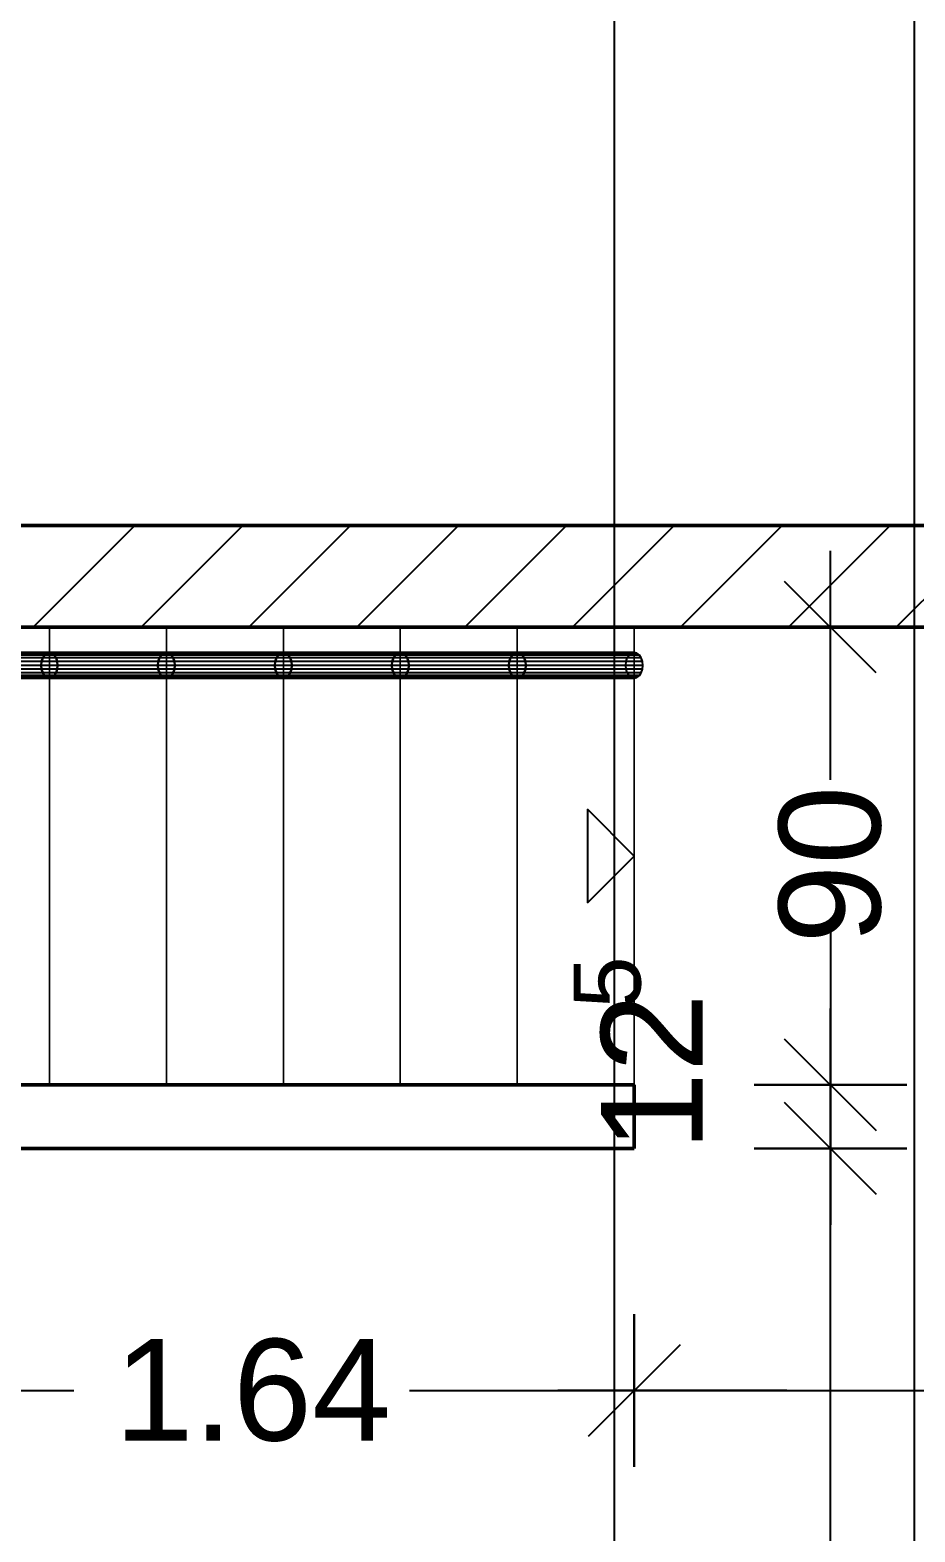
# Model space of a CAD drawing. Extents: x 0 to 756, y -25 to 420.
# Drawn here: x 150.1 to 184.9, y 233.6 to 292.7 of the extents above; entities that cross this region are included whole.
import ezdxf
from ezdxf.lldxf.tags import DXFTag

# ---------------------------------------------------------------- set-up
doc = ezdxf.new("R2010")
doc.units = 0
doc.layers.get('0').update_dxf_attribs({"lineweight": 25})
doc.layers.get('DEFPOINTS').update_dxf_attribs({"lineweight": 25})
for name, color, linetype, lineweight in [('A_Innenwand', 7, 'Continuous', 25), ('Allgemein01', 7, 'Continuous', 13), ('Standard', 7, 'Continuous', 25), ('Treppe', 7, 'Continuous', 13), ('Wand Holz nicht tragend', 7, 'Continuous', 13)]:
    doc.layers.add(name, color=color, linetype=linetype, lineweight=lineweight)
doc.styles.get("Standard").update_dxf_attribs({"font": 'arial.ttf'})
tags = doc.linetypes.add('VERDECKT2_S2', pattern=[0.27, 0.2, -0.07]).pattern_tags.tags
tags[6:7] = [DXFTag(74, 4), DXFTag(75, 0), DXFTag(340, '0'), DXFTag(46, 1.0), DXFTag(50, 0.0), DXFTag(44, 0.0), DXFTag(45, 0.0)]
tags[4:5] = [DXFTag(74, 4), DXFTag(75, 0), DXFTag(340, '0'), DXFTag(46, 1.0), DXFTag(50, 0.0), DXFTag(44, 0.0), DXFTag(45, 0.0)]

# ---------------------------------------------------------------- blocks, each defined once
blk = doc.blocks.new('Referenz-A01I5YQ8IE')
at = {"layer": 'Allgemein01', "color": 0, "linetype": 'VERDECKT2_S2', "lineweight": -2, "ltscale": 0.25}
for p, q in [((173.067, 414.475), (173.067, 5.763)), ((184.867, 414.475), (184.867, 5.763))]:
    blk.add_line(p, q, dxfattribs=at)
at = {"layer": 'DEFPOINTS', "color": 0, "linetype": 'Continuous', "lineweight": -2, "ltscale": 0.25}
for p, q in [((173.859, 269.168), (173.859, 269.168)), ((173.859, 251.168), (173.859, 251.168)), ((173.859, 251.168), (173.859, 251.168)), ((181.57, 251.168), (181.57, 251.168)), ((173.859, 248.668), (173.859, 248.668)), ((173.859, 248.668), (173.859, 248.668)), ((173.859, 248.668), (173.859, 248.668)), ((173.859, 248.668), (173.859, 248.668)), ((181.57, 248.668), (181.57, 248.668)), ((173.859, 239.147), (173.859, 239.147))]:
    blk.add_line(p, q, dxfattribs=at)
at = {"layer": 'Standard', "color": 0, "lineweight": -2}
for p, q in [((181.57, 263.168), (181.57, 272.168)), ((183.37, 267.368), (179.77, 270.968)), ((184.57, 269.168), (178.57, 269.168)), ((181.57, 266.179), (181.57, 269.168)), ((150.536, 267.668), (145.172, 267.668)), ((150.552, 267.822), (145.186, 267.822)), ((150.598, 267.962), (145.228, 267.962)), ((150.669, 268.072), (145.292, 268.072)), ((150.759, 268.143), (145.374, 268.143)), ((150.859, 268.168), (145.464, 268.168)), ((150.959, 268.143), (145.554, 268.143)), ((151.049, 268.072), (145.635, 268.072)), ((151.12, 267.962), (145.7, 267.962)), ((151.166, 267.822), (145.741, 267.822)), ((151.182, 267.668), (145.755, 267.668)), ((150.536, 267.668), (150.552, 267.822)), ((150.552, 267.822), (150.536, 267.668)), ((150.552, 267.513), (150.536, 267.668)), ((150.536, 267.668), (150.552, 267.513)), ((155.121, 267.668), (150.536, 267.668)), ((150.552, 267.822), (150.598, 267.962)), ((150.598, 267.962), (150.552, 267.822)), ((155.137, 267.822), (150.552, 267.822)), ((150.598, 267.962), (150.669, 268.072)), ((150.669, 268.072), (150.598, 267.962)), ((155.185, 267.962), (150.598, 267.962)), ((150.669, 268.072), (150.759, 268.143)), ((150.759, 268.143), (150.669, 268.072)), ((155.26, 268.072), (150.669, 268.072)), ((150.759, 268.143), (150.859, 268.168)), ((150.859, 268.168), (150.759, 268.143)), ((155.354, 268.143), (150.759, 268.143)), ((150.959, 268.143), (150.859, 268.168)), ((155.459, 268.168), (150.859, 268.168)), ((150.859, 268.168), (150.959, 268.143)), ((151.049, 268.072), (150.959, 268.143)), ((150.959, 268.143), (151.049, 268.072)), ((155.563, 268.143), (150.959, 268.143)), ((151.12, 267.962), (151.049, 268.072)), ((151.049, 268.072), (151.12, 267.962)), ((155.658, 268.072), (151.049, 268.072)), ((151.166, 267.822), (151.12, 267.962)), ((151.12, 267.962), (151.166, 267.822)), ((155.732, 267.962), (151.12, 267.962)), ((151.182, 267.668), (151.166, 267.822)), ((151.166, 267.822), (151.182, 267.668)), ((155.78, 267.822), (151.166, 267.822)), ((151.166, 267.513), (151.182, 267.668)), ((151.182, 267.668), (151.166, 267.513)), ((155.797, 267.668), (151.182, 267.668)), ((155.121, 267.668), (155.137, 267.822)), ((155.137, 267.822), (155.121, 267.668)), ((155.137, 267.513), (155.121, 267.668)), ((155.121, 267.668), (155.137, 267.513)), ((159.721, 267.668), (155.121, 267.668)), ((155.137, 267.822), (155.185, 267.962)), ((155.185, 267.962), (155.137, 267.822)), ((159.737, 267.822), (155.137, 267.822)), ((155.185, 267.962), (155.26, 268.072)), ((155.26, 268.072), (155.185, 267.962)), ((159.785, 267.962), (155.185, 267.962)), ((155.26, 268.072), (155.354, 268.143)), ((155.354, 268.143), (155.26, 268.072)), ((159.86, 268.072), (155.26, 268.072)), ((155.354, 268.143), (155.459, 268.168)), ((155.459, 268.168), (155.354, 268.143)), ((159.954, 268.143), (155.354, 268.143)), ((155.563, 268.143), (155.459, 268.168)), ((160.059, 268.168), (155.459, 268.168)), ((155.459, 268.168), (155.563, 268.143)), ((155.658, 268.072), (155.563, 268.143)), ((155.563, 268.143), (155.658, 268.072)), ((160.163, 268.143), (155.563, 268.143)), ((155.732, 267.962), (155.658, 268.072)), ((155.658, 268.072), (155.732, 267.962)), ((160.258, 268.072), (155.658, 268.072)), ((155.78, 267.822), (155.732, 267.962)), ((155.732, 267.962), (155.78, 267.822)), ((160.332, 267.962), (155.732, 267.962)), ((155.797, 267.668), (155.78, 267.822)), ((155.78, 267.822), (155.797, 267.668)), ((160.38, 267.822), (155.78, 267.822)), ((155.78, 267.513), (155.797, 267.668)), ((155.797, 267.668), (155.78, 267.513)), ((160.397, 267.668), (155.797, 267.668)), ((159.721, 267.668), (159.737, 267.822)), ((159.737, 267.822), (159.721, 267.668)), ((159.737, 267.513), (159.721, 267.668)), ((159.721, 267.668), (159.737, 267.513)), ((164.321, 267.668), (159.721, 267.668)), ((159.737, 267.822), (159.785, 267.962)), ((159.785, 267.962), (159.737, 267.822)), ((164.337, 267.822), (159.737, 267.822)), ((159.785, 267.962), (159.86, 268.072)), ((159.86, 268.072), (159.785, 267.962)), ((164.385, 267.962), (159.785, 267.962)), ((159.86, 268.072), (159.954, 268.143)), ((159.954, 268.143), (159.86, 268.072)), ((164.46, 268.072), (159.86, 268.072)), ((159.954, 268.143), (160.059, 268.168)), ((160.059, 268.168), (159.954, 268.143)), ((164.554, 268.143), (159.954, 268.143)), ((160.163, 268.143), (160.059, 268.168)), ((164.659, 268.168), (160.059, 268.168)), ((160.059, 268.168), (160.163, 268.143)), ((160.258, 268.072), (160.163, 268.143)), ((160.163, 268.143), (160.258, 268.072)), ((164.763, 268.143), (160.163, 268.143)), ((160.332, 267.962), (160.258, 268.072)), ((160.258, 268.072), (160.332, 267.962)), ((164.858, 268.072), (160.258, 268.072)), ((160.38, 267.822), (160.332, 267.962)), ((160.332, 267.962), (160.38, 267.822)), ((164.932, 267.962), (160.332, 267.962)), ((160.397, 267.668), (160.38, 267.822)), ((160.38, 267.822), (160.397, 267.668)), ((164.98, 267.822), (160.38, 267.822)), ((160.38, 267.513), (160.397, 267.668)), ((160.397, 267.668), (160.38, 267.513)), ((164.997, 267.668), (160.397, 267.668)), ((164.321, 267.668), (164.337, 267.822)), ((164.337, 267.822), (164.321, 267.668)), ((164.337, 267.513), (164.321, 267.668)), ((164.321, 267.668), (164.337, 267.513)), ((168.921, 267.668), (164.321, 267.668)), ((164.337, 267.822), (164.385, 267.962)), ((164.385, 267.962), (164.337, 267.822)), ((168.937, 267.822), (164.337, 267.822)), ((164.385, 267.962), (164.46, 268.072)), ((164.46, 268.072), (164.385, 267.962)), ((168.985, 267.962), (164.385, 267.962)), ((164.46, 268.072), (164.554, 268.143)), ((164.554, 268.143), (164.46, 268.072)), ((169.06, 268.072), (164.46, 268.072)), ((164.554, 268.143), (164.659, 268.168)), ((164.659, 268.168), (164.554, 268.143)), ((169.154, 268.143), (164.554, 268.143)), ((164.763, 268.143), (164.659, 268.168)), ((169.259, 268.168), (164.659, 268.168)), ((164.659, 268.168), (164.763, 268.143)), ((164.858, 268.072), (164.763, 268.143)), ((164.763, 268.143), (164.858, 268.072)), ((169.363, 268.143), (164.763, 268.143)), ((164.932, 267.962), (164.858, 268.072)), ((164.858, 268.072), (164.932, 267.962)), ((169.458, 268.072), (164.858, 268.072)), ((164.98, 267.822), (164.932, 267.962)), ((164.932, 267.962), (164.98, 267.822)), ((169.532, 267.962), (164.932, 267.962)), ((164.997, 267.668), (164.98, 267.822)), ((164.98, 267.822), (164.997, 267.668)), ((169.58, 267.822), (164.98, 267.822)), ((164.98, 267.513), (164.997, 267.668)), ((164.997, 267.668), (164.98, 267.513)), ((169.597, 267.668), (164.997, 267.668)), ((168.921, 267.668), (168.937, 267.822)), ((168.937, 267.822), (168.921, 267.668)), ((168.937, 267.513), (168.921, 267.668)), ((168.921, 267.668), (168.937, 267.513)), ((173.521, 267.668), (168.921, 267.668)), ((168.937, 267.822), (168.985, 267.962)), ((168.985, 267.962), (168.937, 267.822)), ((173.537, 267.822), (168.937, 267.822)), ((168.985, 267.962), (169.06, 268.072)), ((169.06, 268.072), (168.985, 267.962)), ((173.585, 267.962), (168.985, 267.962)), ((169.06, 268.072), (169.154, 268.143)), ((169.154, 268.143), (169.06, 268.072)), ((173.66, 268.072), (169.06, 268.072)), ((169.154, 268.143), (169.259, 268.168)), ((169.259, 268.168), (169.154, 268.143)), ((173.754, 268.143), (169.154, 268.143)), ((169.363, 268.143), (169.259, 268.168)), ((173.859, 268.168), (169.259, 268.168)), ((169.259, 268.168), (169.363, 268.143)), ((169.458, 268.072), (169.363, 268.143)), ((169.363, 268.143), (169.458, 268.072)), ((173.963, 268.143), (169.363, 268.143)), ((169.532, 267.962), (169.458, 268.072)), ((169.458, 268.072), (169.532, 267.962)), ((174.058, 268.072), (169.458, 268.072)), ((169.58, 267.822), (169.532, 267.962)), ((169.532, 267.962), (169.58, 267.822)), ((174.132, 267.962), (169.532, 267.962)), ((169.597, 267.668), (169.58, 267.822)), ((169.58, 267.822), (169.597, 267.668)), ((174.18, 267.822), (169.58, 267.822)), ((169.58, 267.513), (169.597, 267.668)), ((169.597, 267.668), (169.58, 267.513)), ((174.197, 267.668), (169.597, 267.668)), ((173.521, 267.668), (173.537, 267.822)), ((173.537, 267.513), (173.521, 267.668)), ((173.537, 267.822), (173.585, 267.962)), ((173.585, 267.962), (173.66, 268.072)), ((173.66, 268.072), (173.754, 268.143)), ((173.754, 268.143), (173.859, 268.168)), ((173.963, 268.143), (173.859, 268.168)), ((174.058, 268.072), (173.963, 268.143)), ((174.132, 267.962), (174.058, 268.072)), ((174.18, 267.822), (174.132, 267.962)), ((174.197, 267.668), (174.18, 267.822)), ((174.18, 267.513), (174.197, 267.668)), ((150.552, 267.513), (145.186, 267.513)), ((150.598, 267.374), (145.228, 267.374)), ((150.669, 267.263), (145.292, 267.263)), ((150.759, 267.192), (145.374, 267.192)), ((145.464, 267.168), (150.859, 267.168)), ((150.959, 267.192), (145.554, 267.192)), ((151.049, 267.263), (145.635, 267.263)), ((151.12, 267.374), (145.7, 267.374)), ((151.166, 267.513), (145.741, 267.513)), ((150.598, 267.374), (150.552, 267.513)), ((150.552, 267.513), (150.598, 267.374)), ((155.137, 267.513), (150.552, 267.513)), ((150.669, 267.263), (150.598, 267.374)), ((150.598, 267.374), (150.669, 267.263)), ((155.185, 267.374), (150.598, 267.374)), ((150.759, 267.192), (150.669, 267.263)), ((150.669, 267.263), (150.759, 267.192)), ((155.26, 267.263), (150.669, 267.263)), ((150.859, 267.168), (150.759, 267.192)), ((150.759, 267.192), (150.859, 267.168)), ((155.354, 267.192), (150.759, 267.192)), ((150.859, 267.168), (150.959, 267.192)), ((150.959, 267.192), (150.859, 267.168)), ((150.859, 267.168), (155.459, 267.168)), ((150.959, 267.192), (151.049, 267.263)), ((151.049, 267.263), (150.959, 267.192)), ((155.563, 267.192), (150.959, 267.192)), ((151.049, 267.263), (151.12, 267.374)), ((151.12, 267.374), (151.049, 267.263)), ((155.658, 267.263), (151.049, 267.263)), ((151.12, 267.374), (151.166, 267.513)), ((151.166, 267.513), (151.12, 267.374)), ((155.732, 267.374), (151.12, 267.374)), ((155.78, 267.513), (151.166, 267.513)), ((155.185, 267.374), (155.137, 267.513)), ((155.137, 267.513), (155.185, 267.374)), ((159.737, 267.513), (155.137, 267.513)), ((155.26, 267.263), (155.185, 267.374)), ((155.185, 267.374), (155.26, 267.263)), ((159.785, 267.374), (155.185, 267.374)), ((155.354, 267.192), (155.26, 267.263)), ((155.26, 267.263), (155.354, 267.192)), ((159.86, 267.263), (155.26, 267.263)), ((155.459, 267.168), (155.354, 267.192)), ((155.354, 267.192), (155.459, 267.168)), ((159.954, 267.192), (155.354, 267.192)), ((155.459, 267.168), (155.563, 267.192)), ((155.563, 267.192), (155.459, 267.168)), ((155.459, 267.168), (160.059, 267.168)), ((155.563, 267.192), (155.658, 267.263)), ((155.658, 267.263), (155.563, 267.192)), ((160.163, 267.192), (155.563, 267.192)), ((155.658, 267.263), (155.732, 267.374)), ((155.732, 267.374), (155.658, 267.263)), ((160.258, 267.263), (155.658, 267.263)), ((155.732, 267.374), (155.78, 267.513)), ((155.78, 267.513), (155.732, 267.374)), ((160.332, 267.374), (155.732, 267.374)), ((160.38, 267.513), (155.78, 267.513)), ((159.785, 267.374), (159.737, 267.513)), ((159.737, 267.513), (159.785, 267.374)), ((164.337, 267.513), (159.737, 267.513)), ((159.86, 267.263), (159.785, 267.374)), ((159.785, 267.374), (159.86, 267.263)), ((164.385, 267.374), (159.785, 267.374)), ((159.954, 267.192), (159.86, 267.263)), ((159.86, 267.263), (159.954, 267.192)), ((164.46, 267.263), (159.86, 267.263)), ((160.059, 267.168), (159.954, 267.192)), ((159.954, 267.192), (160.059, 267.168)), ((164.554, 267.192), (159.954, 267.192)), ((160.059, 267.168), (160.163, 267.192)), ((160.163, 267.192), (160.059, 267.168)), ((160.059, 267.168), (164.659, 267.168)), ((160.163, 267.192), (160.258, 267.263)), ((160.258, 267.263), (160.163, 267.192)), ((164.763, 267.192), (160.163, 267.192)), ((160.258, 267.263), (160.332, 267.374)), ((160.332, 267.374), (160.258, 267.263)), ((164.858, 267.263), (160.258, 267.263)), ((160.332, 267.374), (160.38, 267.513)), ((160.38, 267.513), (160.332, 267.374)), ((164.932, 267.374), (160.332, 267.374)), ((164.98, 267.513), (160.38, 267.513)), ((164.385, 267.374), (164.337, 267.513)), ((164.337, 267.513), (164.385, 267.374)), ((168.937, 267.513), (164.337, 267.513)), ((164.46, 267.263), (164.385, 267.374)), ((164.385, 267.374), (164.46, 267.263)), ((168.985, 267.374), (164.385, 267.374)), ((164.554, 267.192), (164.46, 267.263)), ((164.46, 267.263), (164.554, 267.192)), ((169.06, 267.263), (164.46, 267.263)), ((164.659, 267.168), (164.554, 267.192)), ((164.554, 267.192), (164.659, 267.168)), ((169.154, 267.192), (164.554, 267.192)), ((164.659, 267.168), (164.763, 267.192)), ((164.763, 267.192), (164.659, 267.168)), ((164.659, 267.168), (169.259, 267.168)), ((164.763, 267.192), (164.858, 267.263)), ((164.858, 267.263), (164.763, 267.192)), ((169.363, 267.192), (164.763, 267.192)), ((164.858, 267.263), (164.932, 267.374)), ((164.932, 267.374), (164.858, 267.263)), ((169.458, 267.263), (164.858, 267.263)), ((164.932, 267.374), (164.98, 267.513)), ((164.98, 267.513), (164.932, 267.374)), ((169.532, 267.374), (164.932, 267.374)), ((169.58, 267.513), (164.98, 267.513)), ((168.985, 267.374), (168.937, 267.513)), ((168.937, 267.513), (168.985, 267.374)), ((173.537, 267.513), (168.937, 267.513)), ((169.06, 267.263), (168.985, 267.374)), ((168.985, 267.374), (169.06, 267.263)), ((173.585, 267.374), (168.985, 267.374)), ((169.154, 267.192), (169.06, 267.263)), ((169.06, 267.263), (169.154, 267.192)), ((173.66, 267.263), (169.06, 267.263)), ((169.259, 267.168), (169.154, 267.192)), ((169.154, 267.192), (169.259, 267.168)), ((173.754, 267.192), (169.154, 267.192)), ((169.259, 267.168), (169.363, 267.192)), ((169.363, 267.192), (169.259, 267.168)), ((169.259, 267.168), (173.859, 267.168)), ((169.363, 267.192), (169.458, 267.263)), ((169.458, 267.263), (169.363, 267.192)), ((173.963, 267.192), (169.363, 267.192)), ((169.458, 267.263), (169.532, 267.374)), ((169.532, 267.374), (169.458, 267.263)), ((174.058, 267.263), (169.458, 267.263)), ((169.532, 267.374), (169.58, 267.513)), ((169.58, 267.513), (169.532, 267.374)), ((174.132, 267.374), (169.532, 267.374)), ((174.18, 267.513), (169.58, 267.513)), ((173.585, 267.374), (173.537, 267.513)), ((173.66, 267.263), (173.585, 267.374)), ((173.754, 267.192), (173.66, 267.263)), ((173.859, 267.168), (173.754, 267.192)), ((173.859, 267.168), (173.963, 267.192)), ((173.963, 267.192), (174.058, 267.263)), ((174.058, 267.263), (174.132, 267.374)), ((174.132, 267.374), (174.18, 267.513)), ((181.57, 257.168), (181.57, 248.168)), ((181.57, 254.668), (181.57, 245.668)), ((181.57, 245.168), (181.57, 254.168)), ((183.37, 249.368), (179.77, 252.968)), ((179.77, 252.968), (183.37, 249.368)), ((181.57, 251.168), (181.57, 252.979)), ((181.57, 242.668), (181.57, 251.668)), ((184.57, 251.168), (178.57, 251.168)), ((178.57, 251.168), (184.57, 251.168)), ((181.57, 248.668), (181.57, 251.168)), ((183.37, 246.868), (179.77, 250.468)), ((179.77, 250.468), (183.37, 246.868)), ((184.57, 248.668), (178.57, 248.668)), ((178.57, 248.668), (184.57, 248.668)), ((181.57, 210.93), (181.57, 248.668)), ((173.859, 236.147), (173.859, 242.147)), ((173.859, 242.147), (173.859, 236.147)), ((172.059, 237.347), (175.659, 240.947)), ((175.659, 240.947), (172.059, 237.347)), ((141.067, 239.147), (151.815, 239.147)), ((165.015, 239.147), (173.859, 239.147)), ((167.859, 239.147), (176.859, 239.147)), ((179.859, 239.147), (170.859, 239.147)), ((173.859, 239.147), (187.263, 239.147))]:
    blk.add_line(p, q, dxfattribs=at)
at = {"layer": 'Treppe', "color": 0}
for p, q in [((150.859, 269.168), (145.305, 269.168)), ((145.305, 269.168), (150.859, 269.168)), ((150.859, 269.168), (150.859, 251.168)), ((155.459, 269.168), (150.859, 269.168)), ((150.859, 269.168), (155.459, 269.168)), ((150.859, 251.168), (150.859, 269.168)), ((150.859, 269.168), (150.859, 269.168)), ((150.859, 251.168), (150.859, 269.168)), ((150.859, 269.168), (150.859, 251.168)), ((150.859, 269.168), (150.859, 269.168)), ((155.459, 269.168), (155.459, 251.168)), ((160.059, 269.168), (155.459, 269.168)), ((155.459, 269.168), (160.059, 269.168)), ((155.459, 251.168), (155.459, 269.168)), ((155.459, 269.168), (155.459, 269.168)), ((155.459, 251.168), (155.459, 269.168)), ((155.459, 269.168), (155.459, 251.168)), ((155.459, 269.168), (155.459, 269.168)), ((160.059, 269.168), (160.059, 251.168)), ((164.659, 269.168), (160.059, 269.168)), ((160.059, 269.168), (164.659, 269.168)), ((160.059, 251.168), (160.059, 269.168)), ((160.059, 269.168), (160.059, 269.168)), ((160.059, 251.168), (160.059, 269.168)), ((160.059, 269.168), (160.059, 251.168)), ((160.059, 269.168), (160.059, 269.168)), ((164.659, 269.168), (164.659, 251.168)), ((169.259, 269.168), (164.659, 269.168)), ((164.659, 269.168), (169.259, 269.168)), ((164.659, 251.168), (164.659, 269.168)), ((164.659, 269.168), (164.659, 269.168)), ((164.659, 251.168), (164.659, 269.168)), ((164.659, 269.168), (164.659, 251.168)), ((164.659, 269.168), (164.659, 269.168)), ((169.259, 269.168), (169.259, 251.168)), ((173.859, 269.168), (169.259, 269.168)), ((169.259, 269.168), (173.859, 269.168)), ((169.259, 251.168), (169.259, 269.168)), ((169.259, 269.168), (169.259, 269.168)), ((169.259, 251.168), (169.259, 269.168)), ((169.259, 269.168), (169.259, 251.168)), ((169.259, 269.168), (169.259, 269.168)), ((173.859, 251.168), (173.859, 269.168)), ((173.859, 269.168), (173.859, 251.168)), ((173.859, 269.168), (173.859, 269.168)), ((147.213, 251.168), (150.859, 251.168)), ((150.859, 251.168), (147.213, 251.168)), ((150.859, 251.168), (155.459, 251.168)), ((155.459, 251.168), (150.859, 251.168)), ((150.859, 251.168), (150.859, 251.168)), ((150.859, 251.168), (150.859, 251.168)), ((155.459, 251.168), (160.059, 251.168)), ((160.059, 251.168), (155.459, 251.168)), ((155.459, 251.168), (155.459, 251.168)), ((155.459, 251.168), (155.459, 251.168)), ((160.059, 251.168), (164.659, 251.168)), ((164.659, 251.168), (160.059, 251.168)), ((160.059, 251.168), (160.059, 251.168)), ((160.059, 251.168), (160.059, 251.168)), ((164.659, 251.168), (169.259, 251.168)), ((169.259, 251.168), (164.659, 251.168)), ((164.659, 251.168), (164.659, 251.168)), ((164.659, 251.168), (164.659, 251.168)), ((169.259, 251.168), (173.859, 251.168)), ((173.859, 251.168), (169.259, 251.168)), ((169.259, 251.168), (169.259, 251.168)), ((169.259, 251.168), (169.259, 251.168)), ((173.859, 251.168), (173.859, 251.168))]:
    blk.add_line(p, q, dxfattribs=at)
at = {"layer": 'Treppe', "color": 0, "lineweight": -2}
for p, q in [((173.859, 260.168), (172.019, 262.008)), ((172.019, 262.008), (172.019, 258.328)), ((172.019, 258.328), (173.859, 260.168))]:
    blk.add_line(p, q, dxfattribs=at)
at = {"layer": 'Wand Holz nicht tragend', "color": 0, "lineweight": 50}
for p, q in [((215.567, 273.168), (120.567, 273.168)), ((120.567, 273.168), (215.567, 273.168)), ((120.567, 269.168), (215.567, 269.168)), ((215.567, 269.168), (120.567, 269.168)), ((173.859, 251.168), (141.067, 251.168)), ((141.067, 251.168), (173.859, 251.168)), ((173.859, 248.668), (173.859, 251.168)), ((173.859, 251.168), (173.859, 248.668)), ((173.859, 251.168), (173.859, 251.168)), ((141.067, 248.668), (173.859, 248.668)), ((173.859, 248.668), (141.067, 248.668)), ((173.859, 248.668), (173.859, 248.668))]:
    blk.add_line(p, q, dxfattribs=at)
at = {"layer": 'Standard', "color": 0, "lineweight": -2, "attachment_point": 1, "rotation": 90}
for s, insert, char_height in [('{\\fArial;90}', (179.538, 256.72), 4), ('{\\fArial;5}', (171.469, 254.17), 2.64), ('{\\fArial;12}', (172.549, 248.563), 4)]:
    blk.add_mtext(s, dxfattribs=dict(at, insert=insert, char_height=char_height))
at = {"layer": 'Standard', "color": 0, "lineweight": -2, "insert": (153.418, 241.179), "char_height": 4, "attachment_point": 1}
blk.add_mtext('{\\fArial;1.64}', dxfattribs=at)
blk = doc.blocks.new('Wand-A01I5YQUIE', base_point=(120.567, 269.168))
at = {"color": 0, "linetype": 'ByBlock', "lineweight": -2, "ltscale": 0.25}
for p, q in [((120.567, 273.168), (215.567, 273.168)), ((120.567, 269.168), (213.567, 269.168))]:
    blk.add_line(p, q, dxfattribs=at)
at = {"color": 0, "lineweight": -2}
for p, q in [((150.22, 269.168), (154.22, 273.168)), ((154.463, 269.168), (158.463, 273.168)), ((158.705, 269.168), (162.705, 273.168)), ((162.948, 269.168), (166.948, 273.168)), ((167.19, 269.168), (171.19, 273.168)), ((171.433, 269.168), (175.433, 273.168)), ((175.676, 269.168), (179.676, 273.168)), ((179.918, 269.168), (183.918, 273.168)), ((184.161, 269.168), (188.161, 273.168))]:
    blk.add_line(p, q, dxfattribs=at)

msp = doc.modelspace()

# ---------------------------------------------------------------- block references
at = {"color": 8, "lineweight": 25, "ltscale": 0.25, "true_color": 0x808080}
msp.add_blockref('Referenz-A01I5YQ8IE', (0, 0), dxfattribs=at)
at = {"layer": 'A_Innenwand', "ltscale": 0.25}
msp.add_blockref('Wand-A01I5YQUIE', (120.567, 269.168), dxfattribs=at)

doc.saveas('drawing.dxf')
